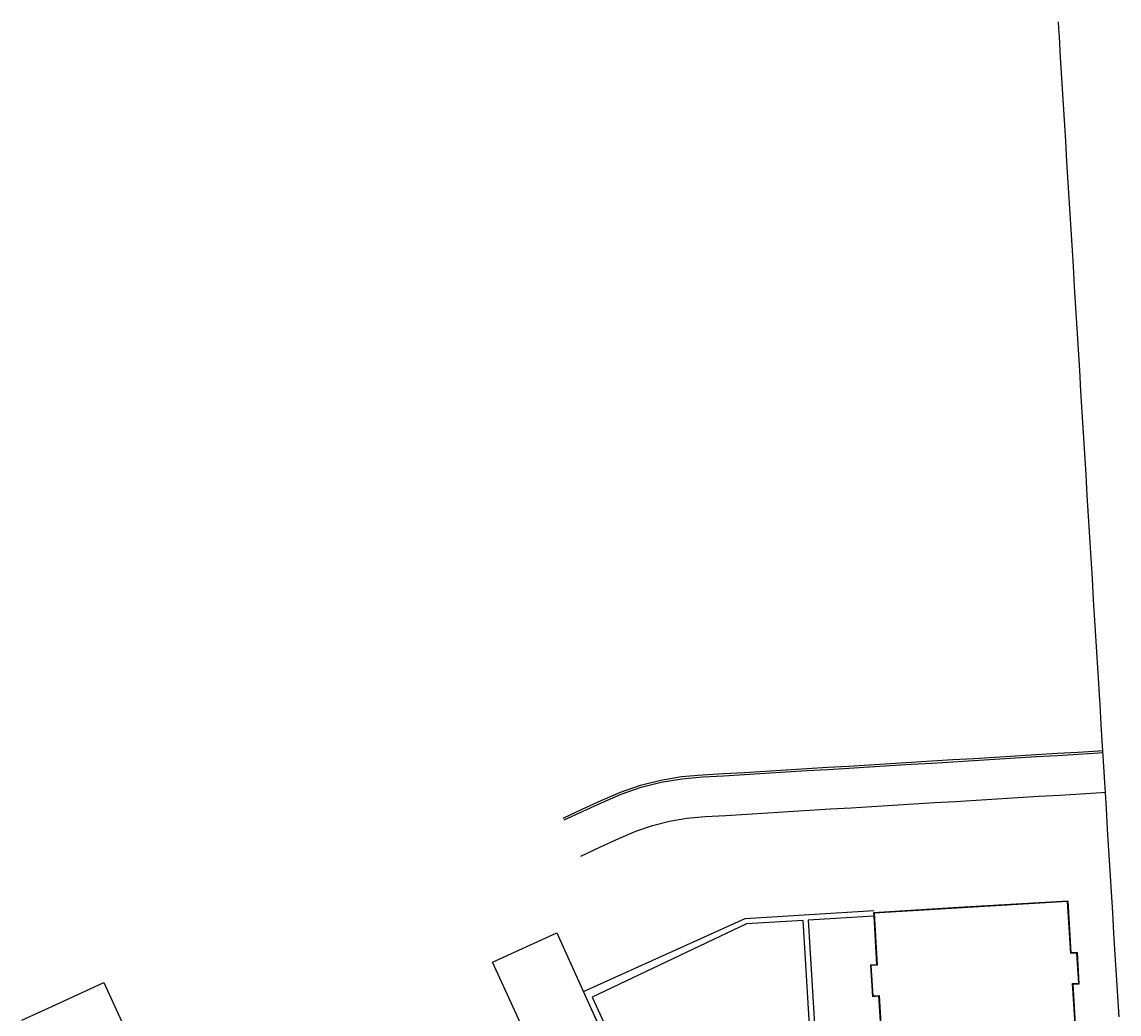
# Model space of a CAD drawing. Header units: metres. Extents: x 347065 to 347457, y 390101 to 390553.
# Drawn here: x 347317.1 to 347369.6, y 390494.4 to 390541.8 of the extents above; entities that cross this region are included whole.
import ezdxf

# ---------------------------------------------------------------- set-up
doc = ezdxf.new("R2010")
doc.units = ezdxf.units.M
for name, color, linetype in [('3D_LINES', 130, 'Continuous'), ('PLOTS EXTERNAL LEVEL', 3, 'Continuous'), ('PLOTS FFL', 1, 'Continuous')]:
    doc.layers.add(name, color=color, linetype=linetype)

msp = doc.modelspace()

# ---------------------------------------------------------------- linework, layer by layer
at = {"layer": '3D_LINES'}
for points in [[(347369.59, 390494.223, 50.807), (347369.529, 390495.221, 50.813), (347369.468, 390496.219, 50.817), (347369.407, 390497.217, 50.821), (347369.346, 390498.216, 50.823), (347369.286, 390499.214, 50.823), (347369.225, 390500.212, 50.823), (347369.164, 390501.21, 50.821), (347369.103, 390502.208, 50.818), (347369.043, 390503.206, 50.814), (347368.982, 390504.204, 50.809), (347368.921, 390505.203, 50.802), (347368.86, 390506.201, 50.794), (347368.8, 390507.199, 50.785), (347368.739, 390508.197, 50.774), (347368.678, 390509.195, 50.763), (347368.652, 390509.621, 50.757), (347368.617, 390510.193, 50.75), (347368.556, 390511.191, 50.738), (347368.496, 390512.19, 50.725), (347368.435, 390513.188, 50.713), (347368.374, 390514.186, 50.7), (347368.313, 390515.184, 50.688), (347368.253, 390516.182, 50.675), (347368.192, 390517.18, 50.663), (347368.131, 390518.179, 50.65), (347368.07, 390519.177, 50.638), (347368.01, 390520.175, 50.625), (347367.949, 390521.173, 50.613), (347367.888, 390522.171, 50.6), (347367.827, 390523.169, 50.588), (347367.766, 390524.167, 50.575), (347367.706, 390525.166, 50.563), (347367.645, 390526.164, 50.55), (347367.584, 390527.162, 50.538), (347367.523, 390528.16, 50.525), (347367.463, 390529.158, 50.513), (347367.402, 390530.156, 50.5), (347367.341, 390531.155, 50.488), (347367.28, 390532.153, 50.475), (347367.22, 390533.151, 50.463), (347367.159, 390534.149, 50.45), (347367.098, 390535.147, 50.438), (347367.037, 390536.145, 50.425), (347366.976, 390537.143, 50.413), (347366.916, 390538.142, 50.4), (347366.855, 390539.14, 50.388), (347366.794, 390540.138, 50.375), (347366.733, 390541.136, 50.363), (347366.71, 390541.527, 50.358), (347366.691, 390541.837, 50.354)], [(347342.992, 390503.741, 49.245), (347343.901, 390504.157, 49.304), (347344.81, 390504.574, 49.363), (347345.731, 390504.976, 49.422), (347346.684, 390505.306, 49.48), (347347.661, 390505.555, 49.539), (347348.655, 390505.72, 49.598), (347349.658, 390505.805, 49.656), (347350.656, 390505.866, 49.715), (347351.654, 390505.926, 49.774), (347352.652, 390505.987, 49.832), (347353.65, 390506.048, 49.891), (347354.648, 390506.109, 49.95), (347355.647, 390506.169, 50.008), (347356.645, 390506.23, 50.067), (347357.643, 390506.291, 50.126), (347358.641, 390506.352, 50.184), (347359.639, 390506.413, 50.243), (347360.637, 390506.473, 50.302), (347361.635, 390506.534, 50.36), (347362.634, 390506.595, 50.419), (347363.632, 390506.656, 50.478), (347364.63, 390506.716, 50.537), (347365.628, 390506.777, 50.596), (347366.626, 390506.838, 50.655), (347367.624, 390506.899, 50.714), (347368.623, 390506.959, 50.773), (347368.816, 390506.971, 50.784)], [(347343.034, 390503.65, 49.248), (347343.943, 390504.066, 49.307), (347344.852, 390504.483, 49.365), (347345.768, 390504.883, 49.424), (347346.713, 390505.21, 49.483), (347347.681, 390505.457, 49.541), (347348.667, 390505.621, 49.6), (347349.664, 390505.705, 49.659), (347350.662, 390505.766, 49.717), (347351.66, 390505.827, 49.776), (347352.658, 390505.887, 49.835), (347353.656, 390505.948, 49.893), (347354.655, 390506.009, 49.952), (347355.653, 390506.07, 50.011), (347356.651, 390506.13, 50.069), (347357.649, 390506.191, 50.128), (347358.647, 390506.252, 50.187), (347359.645, 390506.313, 50.246), (347360.643, 390506.373, 50.304), (347361.642, 390506.434, 50.363), (347362.64, 390506.495, 50.422), (347363.638, 390506.556, 50.48), (347364.636, 390506.617, 50.539), (347365.634, 390506.677, 50.598), (347366.632, 390506.738, 50.656), (347367.63, 390506.799, 50.715), (347368.629, 390506.86, 50.774), (347368.822, 390506.871, 50.785)], [(347343.825, 390501.922, 49.296), (347344.734, 390502.339, 49.354), (347345.643, 390502.756, 49.413), (347346.464, 390503.116, 49.472), (347347.258, 390503.39, 49.53), (347348.072, 390503.598, 49.589), (347348.901, 390503.736, 49.648), (347349.779, 390503.809, 49.706), (347350.777, 390503.869, 49.765), (347351.776, 390503.93, 49.824), (347352.774, 390503.991, 49.882), (347353.772, 390504.052, 49.941), (347354.77, 390504.112, 50), (347355.768, 390504.173, 50.058), (347356.766, 390504.234, 50.117), (347357.764, 390504.295, 50.176), (347358.763, 390504.355, 50.234), (347359.761, 390504.416, 50.293), (347360.759, 390504.477, 50.352), (347361.757, 390504.538, 50.41), (347362.755, 390504.599, 50.469), (347363.753, 390504.659, 50.528), (347364.751, 390504.72, 50.581), (347365.75, 390504.781, 50.634), (347366.748, 390504.842, 50.686), (347367.746, 390504.902, 50.739), (347368.744, 390504.963, 50.791), (347368.938, 390504.975, 50.801)], [(347334.23, 390482.344, 48.9), (347331.476, 390481.076, 48.7), (347332.226, 390479.443, 48.7), (347335.592, 390472.108, 48.5), (347336.433, 390470.277, 48.425), (347343.865, 390470.729, 48.605), (347348.221, 390470.994, 48.8), (347347.377, 390485.501, 49.075), (347347.214, 390488.295, 49.135), (347343.965, 390495.436, 49.135), (347351.698, 390498.939, 50.14), (347357.849, 390499.323, 50.875)], [(347357.848, 390499.043, 50.875), (347354.717, 390498.853, 50.715), (347355.084, 390492.819, 50.715), (347355.451, 390486.81, 50.64), (347356.101, 390476.146, 50.64), (347356.47, 390470.077, 50.44), (347357.129, 390459.28, 50.44), (347357.555, 390452.283, 50.215), (347358.208, 390441.567, 50.215), (347358.399, 390438.432, 50.31), (347361.851, 390438.639, 50.31), (347361.653, 390441.741, 50.375)], [(347354.478, 390498.831, 49.83), (347351.765, 390498.68, 49.68), (347344.376, 390495.174, 49.27), (347347.498, 390488.373, 49.365)], [(347354.844, 390492.779, 49.815), (347354.478, 390498.831, 49.83)], [(347342.681, 390498.252, 49.252), (347347.168, 390488.329, 49.125), (347344.143, 390486.942, 48.901), (347339.605, 390496.842, 49.101), (347342.681, 390498.252, 49.252)], [(347317.083, 390494.066, 48.134), (347317.992, 390494.482, 48.17), (347318.901, 390494.899, 48.206), (347319.096, 390494.988, 48.214), (347321.005, 390495.863, 48.217), (347322.213, 390493.227, 48.24)]]:
    msp.add_polyline3d(points, dxfattribs=at)
at = {"layer": 'PLOTS EXTERNAL LEVEL'}
for points in [[(347367.599, 390497.305, 50.875), (347367.299, 390497.288, 50.875), (347367.148, 390499.77, 50.875), (347361.913, 390499.451, 51.025), (347357.838, 390499.203, 50.875), (347357.848, 390499.039, 50.875), (347357.986, 390496.722, 50.875), (347357.689, 390496.703, 50.875), (347357.786, 390495.206, 50.875), (347358.083, 390495.225, 50.875), (347358.213, 390493.037, 50.875), (347367.524, 390493.604, 50.875), (347367.388, 390495.792, 50.875), (347367.685, 390495.809, 50.875), (347367.599, 390497.305, 50.875)], [(347367.599, 390497.305, 50.875), (347367.599, 390497.305, 50.875)]]:
    msp.add_polyline3d(points, dxfattribs=at)
at = {"layer": 'PLOTS FFL'}
msp.add_polyline3d([(347367.362, 390495.815, 51.025), (347367.659, 390495.832, 51.025), (347367.576, 390497.279, 51.025), (347367.276, 390497.262, 51.025), (347367.125, 390499.743, 51.025), (347357.864, 390499.18, 51.025), (347358.013, 390496.699, 51.025), (347357.716, 390496.679, 51.025), (347357.809, 390495.232, 51.025), (347358.106, 390495.252, 51.025), (347358.237, 390493.063, 51.025), (347367.497, 390493.627, 51.025), (347367.362, 390495.815, 51.025)], dxfattribs=at)

doc.saveas('drawing.dxf')
